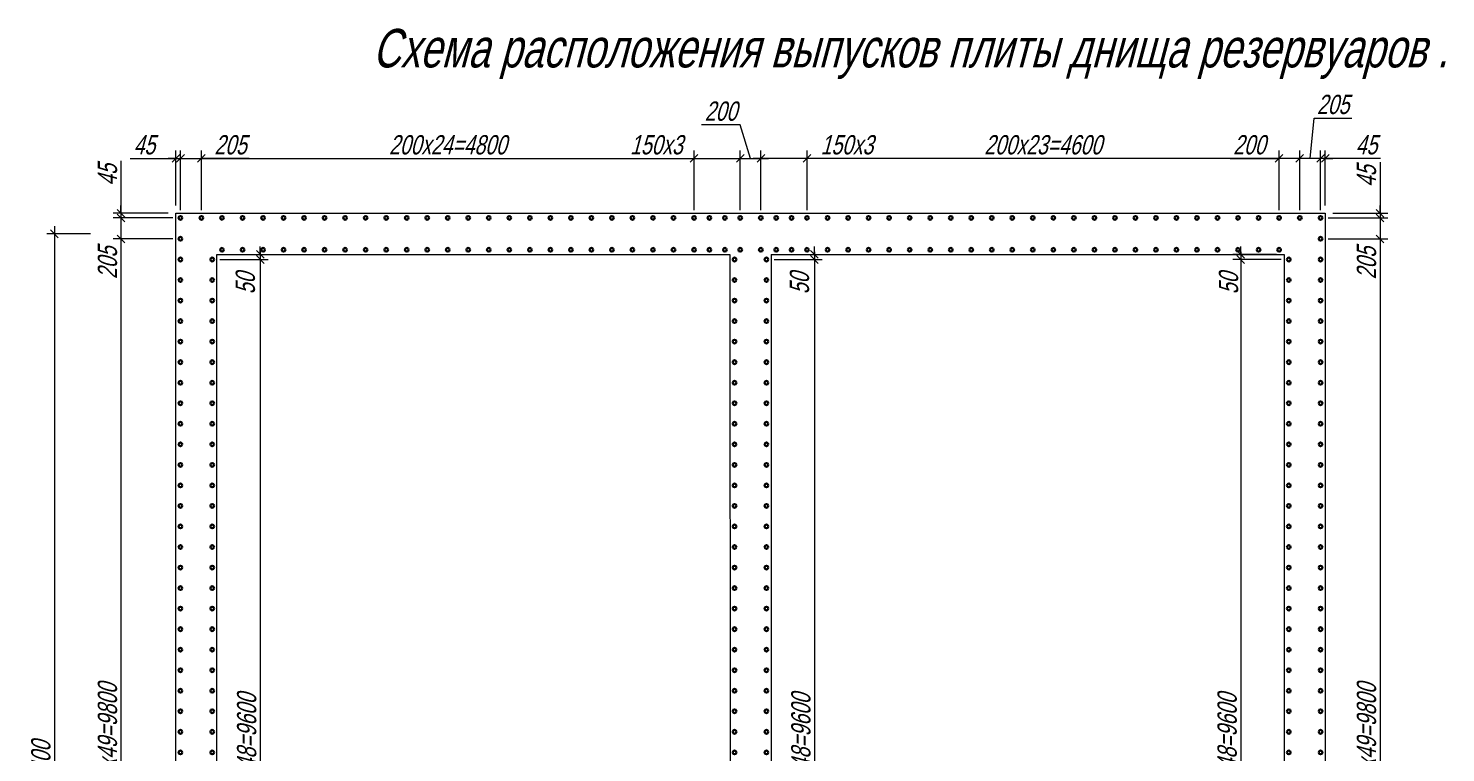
# Model space of a CAD drawing. Header units: millimetres. Extents: x 5929542 to 6152618, y 10240044 to 10382466.
# Drawn here: x 6058232 to 6072045, y 10291986 to 10299039 of the extents above; entities that cross this region are included whole.
import ezdxf

# ---------------------------------------------------------------- set-up
doc = ezdxf.new("R2010")
doc.units = ezdxf.units.MM
doc.header["$PDMODE"] = 35
doc.layers.get('Defpoints').update_dxf_attribs({"color": 253})
for name, color, linetype, lineweight in [('Основная', 7, 'Continuous', 30), ('Построения', 7, 'Continuous', 13), ('Размеры', 172, 'Continuous', 13), ('Текст', 134, 'Continuous', 13)]:
    doc.layers.add(name, color=color, linetype=linetype, lineweight=lineweight)
doc.styles.add('GOST 2.304', font='mipgost.ttf', dxfattribs={"width": 0.75, "oblique": 15})
doc.dimstyles.new('SPDS', dxfattribs={"dimtxt": 2.5, "dimasz": 1, "dimexe": 1, "dimexo": 1, "dimgap": 0.5, "dimtad": 1, "dimdec": 0, "dimrnd": 0.001, "dimtxsty": 'GOST 2.304', "dimblk": 'OBLIQUE', "dimcen": 2.5, "dimdle": 1, "dimclrd": 256, "dimclre": 256, "dimclrt": 256, "dimadec": 0, "dimazin": 2, "dimtfac": 0.75, "dimtdec": 0, "dimtmove": 1, "dimatfit": 3, "dimfxl": 1, "dimtolj": 1, "dimlwd": -1, "dimlwe": -1, "dimarcsym": 0})

# ---------------------------------------------------------------- blocks, each defined once
blk = doc.blocks.new('_Oblique')
at = {"color": 0, "linetype": 'ByBlock', "lineweight": -2}
blk.add_line((-0.5, -0.5), (0.5, 0.5), dxfattribs=at)
blk = doc.blocks.new('*D216')
at = {"layer": 'Defpoints', "color": 0, "ltscale": 100, "transparency": 16777216}
for p in [(6058913, 10297038), (6058487, 10286638), (6058913, 10286638)]:
    blk.add_point(p, dxfattribs=at)
at = {"layer": 'Размеры', "ltscale": 100, "transparency": 16777216}
for p, q in [((6058487, 10297113), (6058487, 10286563)), ((6058838, 10297038), (6058412, 10297038)), ((6058838, 10286638), (6058412, 10286638))]:
    blk.add_line(p, q, dxfattribs=at)
at = {"layer": 'Размеры', "ltscale": 100, "transparency": 16777216, "xscale": 75, "yscale": 75, "zscale": 75}
for p, rotation in [((6058487, 10297038), 90), ((6058487, 10286638), 270)]:
    blk.add_blockref('_Oblique', p, dxfattribs=dict(at, rotation=rotation))
at = {"layer": 'Размеры', "ltscale": 100, "transparency": 16777216, "insert": (6058355, 10291838), "char_height": 187.5, "attachment_point": 5, "rotation": 90, "style": 'GOST 2.304'}
blk.add_mtext('\\A1;10400', dxfattribs=at)
blk = doc.blocks.new('*U218')
at = {"layer": 'Основная', "ltscale": 100}
for centre in [(0, 155), (0, -155)]:
    blk.add_circle(centre, 18, dxfattribs=at)
blk = doc.blocks.new('*U219')
at = {"layer": 'Основная', "color": 0, "linetype": 'ByBlock', "lineweight": -2, "transparency": 16777216}
for p in [(0, 0), (200, 0), (400, 0), (600, 0), (800, 0), (1000, 0), (1200, 0), (1400, 0), (1600, 0), (1800, 0), (2000, 0), (2200, 0), (2400, 0), (2600, 0), (2800, 0), (3000, 0), (3200, 0), (3400, 0), (3600, 0), (3800, 0), (4000, 0), (4200, 0), (4400, 0)]:
    blk.add_blockref('*U218', p, dxfattribs=at)
blk = doc.blocks.new('*U220')
at = {"layer": 'Основная', "ltscale": 100}
for centre in [(0, 155), (0, -155)]:
    blk.add_circle(centre, 18, dxfattribs=at)
blk = doc.blocks.new('*U221')
at = {"layer": 'Основная', "color": 0, "linetype": 'ByBlock', "lineweight": -2, "transparency": 16777216}
for p in [(0, 0), (200, 0), (400, 0), (600, 0), (800, 0), (1000, 0), (1200, 0), (1400, 0), (1600, 0), (1800, 0), (2000, 0), (2200, 0), (2400, 0), (2600, 0), (2800, 0), (3000, 0), (3200, 0), (3400, 0), (3600, 0), (3800, 0), (4000, 0), (4200, 0), (4400, 0)]:
    blk.add_blockref('*U220', p, dxfattribs=at)
blk = doc.blocks.new('*U226')
at = {"layer": 'Основная', "ltscale": 100}
for centre in [(0, 155), (0, -155)]:
    blk.add_circle(centre, 18, dxfattribs=at)
blk = doc.blocks.new('*U227')
at = {"layer": 'Основная', "color": 0, "linetype": 'ByBlock', "lineweight": -2, "transparency": 16777216}
for p in [(0, 0), (200, 0), (400, 0), (600, 0), (800, 0), (1000, 0), (1200, 0), (1400, 0), (1600, 0), (1800, 0), (2000, 0), (2200, 0), (2400, 0), (2600, 0), (2800, 0), (3000, 0), (3200, 0), (3400, 0), (3600, 0), (3800, 0), (4000, 0), (4200, 0), (4400, 0), (4600, 0), (4800, 0), (5000, 0), (5200, 0), (5400, 0), (5600, 0), (5800, 0), (6000, 0), (6200, 0), (6400, 0), (6600, 0), (6800, 0), (7000, 0), (7200, 0), (7400, 0), (7600, 0), (7800, 0), (8000, 0), (8200, 0), (8400, 0), (8600, 0), (8800, 0), (9000, 0), (9200, 0), (9400, 0), (9600, 0)]:
    blk.add_blockref('*U226', p, dxfattribs=at)
blk = doc.blocks.new('*U228')
at = {"layer": 'Основная', "ltscale": 100}
for centre in [(0, 155), (0, -155)]:
    blk.add_circle(centre, 18, dxfattribs=at)
blk = doc.blocks.new('*U229')
at = {"layer": 'Основная', "color": 0, "linetype": 'ByBlock', "lineweight": -2, "transparency": 16777216}
for p in [(0, 0), (200, 0), (400, 0), (600, 0), (800, 0), (1000, 0), (1200, 0), (1400, 0), (1600, 0), (1800, 0), (2000, 0), (2200, 0), (2400, 0), (2600, 0), (2800, 0), (3000, 0), (3200, 0), (3400, 0), (3600, 0), (3800, 0), (4000, 0), (4200, 0), (4400, 0), (4600, 0), (4800, 0), (5000, 0), (5200, 0), (5400, 0), (5600, 0), (5800, 0), (6000, 0), (6200, 0), (6400, 0), (6600, 0), (6800, 0), (7000, 0), (7200, 0), (7400, 0), (7600, 0), (7800, 0), (8000, 0), (8200, 0), (8400, 0), (8600, 0), (8800, 0), (9000, 0), (9200, 0), (9400, 0), (9600, 0)]:
    blk.add_blockref('*U228', p, dxfattribs=at)
blk = doc.blocks.new('*U230')
at = {"layer": 'Основная', "ltscale": 100}
for centre in [(0, 155), (0, -155)]:
    blk.add_circle(centre, 18, dxfattribs=at)
blk = doc.blocks.new('*U231')
at = {"layer": 'Основная', "color": 0, "linetype": 'ByBlock', "lineweight": -2, "transparency": 16777216}
for p in [(0, 0), (200, 0), (400, 0), (600, 0), (800, 0), (1000, 0), (1200, 0), (1400, 0), (1600, 0), (1800, 0), (2000, 0), (2200, 0), (2400, 0), (2600, 0), (2800, 0), (3000, 0), (3200, 0), (3400, 0), (3600, 0), (3800, 0), (4000, 0), (4200, 0), (4400, 0), (4600, 0), (4800, 0), (5000, 0), (5200, 0), (5400, 0), (5600, 0), (5800, 0), (6000, 0), (6200, 0), (6400, 0), (6600, 0), (6800, 0), (7000, 0), (7200, 0), (7400, 0), (7600, 0), (7800, 0), (8000, 0), (8200, 0), (8400, 0), (8600, 0), (8800, 0), (9000, 0), (9200, 0), (9400, 0), (9600, 0)]:
    blk.add_blockref('*U230', p, dxfattribs=at)
blk = doc.blocks.new('*D232')
at = {"layer": 'Defpoints', "color": 0, "ltscale": 100, "transparency": 16777216}
for p in [(6059715, 10297773), (6059670, 10297238), (6059715, 10297193)]:
    blk.add_point(p, dxfattribs=at)
at = {"layer": 'Размеры', "ltscale": 100, "transparency": 16777216}
for p, q in [((6059670, 10297313), (6059670, 10297848)), ((6059715, 10297268), (6059715, 10297848)), ((6059224, 10297773), (6059670, 10297773)), ((6059670, 10297773), (6059595, 10297773)), ((6059670, 10297773), (6059715, 10297773)), ((6059670, 10297773), (6059715, 10297773)), ((6059715, 10297773), (6059790, 10297773))]:
    blk.add_line(p, q, dxfattribs=at)
at = {"layer": 'Размеры', "ltscale": 100, "transparency": 16777216, "xscale": 75, "yscale": 75, "zscale": 75}
blk.add_blockref('_Oblique', (6059670, 10297773), dxfattribs=at)
at = {"layer": 'Размеры', "ltscale": 100, "transparency": 16777216, "xscale": 75, "yscale": 75, "zscale": 75, "rotation": 180}
blk.add_blockref('_Oblique', (6059715, 10297773), dxfattribs=at)
at = {"layer": 'Размеры', "ltscale": 100, "transparency": 16777216, "insert": (6059362, 10297904), "char_height": 187.5, "attachment_point": 5, "style": 'GOST 2.304'}
blk.add_mtext('\\A1;45', dxfattribs=at)
blk = doc.blocks.new('*D233')
at = {"layer": 'Defpoints', "color": 0, "ltscale": 100, "transparency": 16777216}
for p in [(6059919, 10297773), (6059715, 10297193), (6059919, 10297193)]:
    blk.add_point(p, dxfattribs=at)
at = {"layer": 'Размеры', "ltscale": 100, "transparency": 16777216}
for p, q in [((6059715, 10297268), (6059715, 10297848)), ((6059919, 10297268), (6059919, 10297848)), ((6059640, 10297773), (6059994, 10297773)), ((6060385, 10297773), (6059919, 10297773))]:
    blk.add_line(p, q, dxfattribs=at)
at = {"layer": 'Размеры', "ltscale": 100, "transparency": 16777216, "xscale": 75, "yscale": 75, "zscale": 75, "rotation": 180}
blk.add_blockref('_Oblique', (6059715, 10297773), dxfattribs=at)
at = {"layer": 'Размеры', "ltscale": 100, "transparency": 16777216, "xscale": 75, "yscale": 75, "zscale": 75}
blk.add_blockref('_Oblique', (6059919, 10297773), dxfattribs=at)
at = {"layer": 'Размеры', "ltscale": 100, "transparency": 16777216, "insert": (6060202, 10297904), "char_height": 187.5, "attachment_point": 5, "style": 'GOST 2.304'}
blk.add_mtext('\\A1;205', dxfattribs=at)
blk = doc.blocks.new('*D234')
at = {"layer": 'Defpoints', "color": 0, "ltscale": 100, "transparency": 16777216}
for p in [(6064720, 10297773), (6059919, 10297193), (6064720, 10297193)]:
    blk.add_point(p, dxfattribs=at)
at = {"layer": 'Размеры', "ltscale": 100, "transparency": 16777216}
for p, q in [((6059919, 10297268), (6059919, 10297848)), ((6064720, 10297268), (6064720, 10297848)), ((6059844, 10297773), (6064795, 10297773))]:
    blk.add_line(p, q, dxfattribs=at)
at = {"layer": 'Размеры', "ltscale": 100, "transparency": 16777216, "xscale": 75, "yscale": 75, "zscale": 75, "rotation": 180}
blk.add_blockref('_Oblique', (6059919, 10297773), dxfattribs=at)
at = {"layer": 'Размеры', "ltscale": 100, "transparency": 16777216, "xscale": 75, "yscale": 75, "zscale": 75}
blk.add_blockref('_Oblique', (6064720, 10297773), dxfattribs=at)
at = {"layer": 'Размеры', "ltscale": 100, "transparency": 16777216, "insert": (6062320, 10297904), "char_height": 187.5, "attachment_point": 5, "style": 'GOST 2.304'}
blk.add_mtext('\\A1;200х24=4800', dxfattribs=at)
blk = doc.blocks.new('*D235')
at = {"layer": 'Defpoints', "color": 0, "ltscale": 100, "transparency": 16777216}
for p in [(6065170, 10297773), (6064720, 10297193), (6065170, 10297193)]:
    blk.add_point(p, dxfattribs=at)
at = {"layer": 'Размеры', "ltscale": 100, "transparency": 16777216}
for p, q in [((6064720, 10297268), (6064720, 10297848)), ((6065170, 10297268), (6065170, 10297848)), ((6064061, 10297773), (6064720, 10297773)), ((6064645, 10297773), (6065245, 10297773))]:
    blk.add_line(p, q, dxfattribs=at)
at = {"layer": 'Размеры', "ltscale": 100, "transparency": 16777216, "xscale": 75, "yscale": 75, "zscale": 75, "rotation": 180}
blk.add_blockref('_Oblique', (6064720, 10297773), dxfattribs=at)
at = {"layer": 'Размеры', "ltscale": 100, "transparency": 16777216, "xscale": 75, "yscale": 75, "zscale": 75}
blk.add_blockref('_Oblique', (6065170, 10297773), dxfattribs=at)
at = {"layer": 'Размеры', "ltscale": 100, "transparency": 16777216, "insert": (6064352, 10297904), "char_height": 187.5, "attachment_point": 5, "style": 'GOST 2.304'}
blk.add_mtext('\\A1;150х3', dxfattribs=at)
blk = doc.blocks.new('*D236')
at = {"layer": 'Defpoints', "color": 0, "ltscale": 100, "transparency": 16777216}
for p in [(6065371, 10297773), (6065170, 10297193), (6065371, 10297193)]:
    blk.add_point(p, dxfattribs=at)
at = {"layer": 'Размеры', "ltscale": 100, "transparency": 16777216}
for p, q in [((6065169, 10298101), (6064793, 10298101)), ((6065270, 10297773), (6065169, 10298101)), ((6065170, 10297268), (6065170, 10297848)), ((6065371, 10297268), (6065371, 10297848)), ((6065095, 10297773), (6065446, 10297773))]:
    blk.add_line(p, q, dxfattribs=at)
at = {"layer": 'Размеры', "ltscale": 100, "transparency": 16777216, "xscale": 75, "yscale": 75, "zscale": 75, "rotation": 180}
blk.add_blockref('_Oblique', (6065170, 10297773), dxfattribs=at)
at = {"layer": 'Размеры', "ltscale": 100, "transparency": 16777216, "xscale": 75, "yscale": 75, "zscale": 75}
blk.add_blockref('_Oblique', (6065371, 10297773), dxfattribs=at)
at = {"layer": 'Размеры', "ltscale": 100, "transparency": 16777216, "insert": (6064981, 10298232), "char_height": 187.5, "attachment_point": 5, "style": 'GOST 2.304'}
blk.add_mtext('\\A1;200', dxfattribs=at)
blk = doc.blocks.new('*D237')
at = {"layer": 'Defpoints', "color": 0, "ltscale": 100, "transparency": 16777216}
for p in [(6065371, 10297773), (6065371, 10297193), (6065821, 10297193)]:
    blk.add_point(p, dxfattribs=at)
at = {"layer": 'Размеры', "ltscale": 100, "transparency": 16777216}
for p, q in [((6065371, 10297268), (6065371, 10297848)), ((6065821, 10297268), (6065821, 10297848)), ((6065896, 10297773), (6065296, 10297773)), ((6066501, 10297773), (6065821, 10297773))]:
    blk.add_line(p, q, dxfattribs=at)
at = {"layer": 'Размеры', "ltscale": 100, "transparency": 16777216, "xscale": 75, "yscale": 75, "zscale": 75, "rotation": 180}
blk.add_blockref('_Oblique', (6065371, 10297773), dxfattribs=at)
at = {"layer": 'Размеры', "ltscale": 100, "transparency": 16777216, "xscale": 75, "yscale": 75, "zscale": 75}
blk.add_blockref('_Oblique', (6065821, 10297773), dxfattribs=at)
at = {"layer": 'Размеры', "ltscale": 100, "transparency": 16777216, "insert": (6066209, 10297904), "char_height": 187.5, "attachment_point": 5, "style": 'GOST 2.304'}
blk.add_mtext('\\A1;150х3', dxfattribs=at)
blk = doc.blocks.new('*D241')
at = {"layer": 'Defpoints', "color": 0, "ltscale": 100, "transparency": 16777216}
for p in [(6070826, 10297773), (6070826, 10297193), (6070871, 10297238)]:
    blk.add_point(p, dxfattribs=at)
at = {"layer": 'Размеры', "ltscale": 100, "transparency": 16777216}
for p, q in [((6070826, 10297268), (6070826, 10297848)), ((6070871, 10297313), (6070871, 10297848)), ((6070826, 10297773), (6070751, 10297773)), ((6070871, 10297773), (6070826, 10297773)), ((6070871, 10297773), (6070826, 10297773)), ((6070871, 10297773), (6070946, 10297773)), ((6071410, 10297773), (6070871, 10297773))]:
    blk.add_line(p, q, dxfattribs=at)
at = {"layer": 'Размеры', "ltscale": 100, "transparency": 16777216, "xscale": 75, "yscale": 75, "zscale": 75}
blk.add_blockref('_Oblique', (6070826, 10297773), dxfattribs=at)
at = {"layer": 'Размеры', "ltscale": 100, "transparency": 16777216, "xscale": 75, "yscale": 75, "zscale": 75, "rotation": 180}
blk.add_blockref('_Oblique', (6070871, 10297773), dxfattribs=at)
at = {"layer": 'Размеры', "ltscale": 100, "transparency": 16777216, "insert": (6071272, 10297904), "char_height": 187.5, "attachment_point": 5, "style": 'GOST 2.304'}
blk.add_mtext('\\A1;45', dxfattribs=at)
blk = doc.blocks.new('*D238')
at = {"layer": 'Defpoints', "color": 0, "ltscale": 100, "transparency": 16777216}
for p in [(6070622, 10297773), (6070622, 10297193), (6070826, 10297193)]:
    blk.add_point(p, dxfattribs=at)
at = {"layer": 'Размеры', "ltscale": 100, "transparency": 16777216}
for p, q in [((6070724, 10297773), (6070764, 10298165)), ((6070764, 10298165), (6071130, 10298165)), ((6070622, 10297268), (6070622, 10297848)), ((6070826, 10297268), (6070826, 10297848)), ((6070901, 10297773), (6070547, 10297773))]:
    blk.add_line(p, q, dxfattribs=at)
at = {"layer": 'Размеры', "ltscale": 100, "transparency": 16777216, "xscale": 75, "yscale": 75, "zscale": 75, "rotation": 180}
blk.add_blockref('_Oblique', (6070622, 10297773), dxfattribs=at)
at = {"layer": 'Размеры', "ltscale": 100, "transparency": 16777216, "xscale": 75, "yscale": 75, "zscale": 75}
blk.add_blockref('_Oblique', (6070826, 10297773), dxfattribs=at)
at = {"layer": 'Размеры', "ltscale": 100, "transparency": 16777216, "insert": (6070947, 10298297), "char_height": 187.5, "attachment_point": 5, "style": 'GOST 2.304'}
blk.add_mtext('\\A1;205', dxfattribs=at)
blk = doc.blocks.new('*D239')
at = {"layer": 'Defpoints', "color": 0, "ltscale": 100, "transparency": 16777216}
for p in [(6070421, 10297773), (6070421, 10297193), (6070622, 10297193)]:
    blk.add_point(p, dxfattribs=at)
at = {"layer": 'Размеры', "ltscale": 100, "transparency": 16777216}
for p, q in [((6070421, 10297268), (6070421, 10297848)), ((6070622, 10297268), (6070622, 10297848)), ((6069943, 10297773), (6070421, 10297773)), ((6070697, 10297773), (6070346, 10297773))]:
    blk.add_line(p, q, dxfattribs=at)
at = {"layer": 'Размеры', "ltscale": 100, "transparency": 16777216, "xscale": 75, "yscale": 75, "zscale": 75, "rotation": 180}
blk.add_blockref('_Oblique', (6070421, 10297773), dxfattribs=at)
at = {"layer": 'Размеры', "ltscale": 100, "transparency": 16777216, "xscale": 75, "yscale": 75, "zscale": 75}
blk.add_blockref('_Oblique', (6070622, 10297773), dxfattribs=at)
at = {"layer": 'Размеры', "ltscale": 100, "transparency": 16777216, "insert": (6070131, 10297904), "char_height": 187.5, "attachment_point": 5, "style": 'GOST 2.304'}
blk.add_mtext('\\A1;200', dxfattribs=at)
blk = doc.blocks.new('*D240')
at = {"layer": 'Defpoints', "color": 0, "ltscale": 100, "transparency": 16777216}
for p in [(6065821, 10297773), (6065821, 10297193), (6070421, 10297193)]:
    blk.add_point(p, dxfattribs=at)
at = {"layer": 'Размеры', "ltscale": 100, "transparency": 16777216}
for p, q in [((6065821, 10297268), (6065821, 10297848)), ((6070421, 10297268), (6070421, 10297848)), ((6070496, 10297773), (6065746, 10297773))]:
    blk.add_line(p, q, dxfattribs=at)
at = {"layer": 'Размеры', "ltscale": 100, "transparency": 16777216, "xscale": 75, "yscale": 75, "zscale": 75, "rotation": 180}
blk.add_blockref('_Oblique', (6065821, 10297773), dxfattribs=at)
at = {"layer": 'Размеры', "ltscale": 100, "transparency": 16777216, "xscale": 75, "yscale": 75, "zscale": 75}
blk.add_blockref('_Oblique', (6070421, 10297773), dxfattribs=at)
at = {"layer": 'Размеры', "ltscale": 100, "transparency": 16777216, "insert": (6068121, 10297904), "char_height": 187.5, "attachment_point": 5, "style": 'GOST 2.304'}
blk.add_mtext('\\A1;200х23=4600', dxfattribs=at)
blk = doc.blocks.new('*D244')
at = {"layer": 'Defpoints', "color": 0, "ltscale": 100, "transparency": 16777216}
for p in [(6059135, 10297193), (6059670, 10297238), (6059715, 10297193)]:
    blk.add_point(p, dxfattribs=at)
at = {"layer": 'Размеры', "ltscale": 100, "transparency": 16777216}
for p, q in [((6059135, 10297749), (6059135, 10297238)), ((6059135, 10297238), (6059135, 10297313)), ((6059595, 10297238), (6059060, 10297238)), ((6059640, 10297193), (6059060, 10297193)), ((6059135, 10297238), (6059135, 10297193)), ((6059135, 10297238), (6059135, 10297193)), ((6059135, 10297193), (6059135, 10297118))]:
    blk.add_line(p, q, dxfattribs=at)
at = {"layer": 'Размеры', "ltscale": 100, "transparency": 16777216, "xscale": 75, "yscale": 75, "zscale": 75}
for p, rotation in [((6059135, 10297238), 270), ((6059135, 10297193), 90)]:
    blk.add_blockref('_Oblique', p, dxfattribs=dict(at, rotation=rotation))
at = {"layer": 'Размеры', "ltscale": 100, "transparency": 16777216, "insert": (6059004, 10297611), "char_height": 187.5, "attachment_point": 5, "rotation": 90, "style": 'GOST 2.304'}
blk.add_mtext('\\A1;45', dxfattribs=at)
blk = doc.blocks.new('*D242')
at = {"layer": 'Defpoints', "color": 0, "ltscale": 100, "transparency": 16777216}
for p in [(6059715, 10297193), (6059135, 10296989), (6059715, 10296989)]:
    blk.add_point(p, dxfattribs=at)
at = {"layer": 'Размеры', "ltscale": 100, "transparency": 16777216}
for p, q in [((6059135, 10297268), (6059135, 10296914)), ((6059640, 10297193), (6059060, 10297193)), ((6059640, 10296989), (6059060, 10296989))]:
    blk.add_line(p, q, dxfattribs=at)
at = {"layer": 'Размеры', "ltscale": 100, "transparency": 16777216, "xscale": 75, "yscale": 75, "zscale": 75}
for p, rotation in [((6059135, 10297193), 90), ((6059135, 10296989), 270)]:
    blk.add_blockref('_Oblique', p, dxfattribs=dict(at, rotation=rotation))
at = {"layer": 'Размеры', "ltscale": 100, "transparency": 16777216, "insert": (6059004, 10296755), "char_height": 187.5, "attachment_point": 5, "rotation": 90, "style": 'GOST 2.304'}
blk.add_mtext('\\A1;205', dxfattribs=at)
blk = doc.blocks.new('*D243')
at = {"layer": 'Defpoints', "color": 0, "ltscale": 100, "transparency": 16777216}
for p in [(6059715, 10296989), (6059135, 10287188), (6059715, 10287188)]:
    blk.add_point(p, dxfattribs=at)
at = {"layer": 'Размеры', "ltscale": 100, "transparency": 16777216}
for p, q in [((6059640, 10296989), (6059060, 10296989)), ((6059135, 10297064), (6059135, 10287113)), ((6059640, 10287188), (6059060, 10287188))]:
    blk.add_line(p, q, dxfattribs=at)
at = {"layer": 'Размеры', "ltscale": 100, "transparency": 16777216, "xscale": 75, "yscale": 75, "zscale": 75}
for p, rotation in [((6059135, 10296989), 90), ((6059135, 10287188), 270)]:
    blk.add_blockref('_Oblique', p, dxfattribs=dict(at, rotation=rotation))
at = {"layer": 'Размеры', "ltscale": 100, "transparency": 16777216, "insert": (6059004, 10292088), "char_height": 187.5, "attachment_point": 5, "rotation": 90, "style": 'GOST 2.304'}
blk.add_mtext('\\A1;200х49=9800', dxfattribs=at)
blk = doc.blocks.new('*D264')
at = {"layer": 'Defpoints', "color": 0, "ltscale": 100, "transparency": 16777216}
for p in [(6070826, 10297193), (6070871, 10297238), (6071406, 10297193)]:
    blk.add_point(p, dxfattribs=at)
at = {"layer": 'Размеры', "ltscale": 100, "transparency": 16777216}
for p, q in [((6071406, 10297736), (6071406, 10297238)), ((6071406, 10297238), (6071406, 10297313)), ((6070901, 10297193), (6071481, 10297193)), ((6070946, 10297238), (6071481, 10297238)), ((6071406, 10297238), (6071406, 10297193)), ((6071406, 10297238), (6071406, 10297193)), ((6071406, 10297193), (6071406, 10297118))]:
    blk.add_line(p, q, dxfattribs=at)
at = {"layer": 'Размеры', "ltscale": 100, "transparency": 16777216, "xscale": 75, "yscale": 75, "zscale": 75}
for p, rotation in [((6071406, 10297238), 270), ((6071406, 10297193), 90)]:
    blk.add_blockref('_Oblique', p, dxfattribs=dict(at, rotation=rotation))
at = {"layer": 'Размеры', "ltscale": 100, "transparency": 16777216, "insert": (6071274, 10297598), "char_height": 187.5, "attachment_point": 5, "rotation": 90, "style": 'GOST 2.304'}
blk.add_mtext('\\A1;45', dxfattribs=at)
blk = doc.blocks.new('*D259')
at = {"layer": 'Defpoints', "color": 0, "ltscale": 100, "transparency": 16777216}
for p in [(6070826, 10297193), (6070826, 10296989), (6071406, 10296989)]:
    blk.add_point(p, dxfattribs=at)
at = {"layer": 'Размеры', "ltscale": 100, "transparency": 16777216}
for p, q in [((6071406, 10297268), (6071406, 10296914)), ((6070901, 10297193), (6071481, 10297193)), ((6070901, 10296989), (6071481, 10296989))]:
    blk.add_line(p, q, dxfattribs=at)
at = {"layer": 'Размеры', "ltscale": 100, "transparency": 16777216, "xscale": 75, "yscale": 75, "zscale": 75}
for p, rotation in [((6071406, 10297193), 90), ((6071406, 10296989), 270)]:
    blk.add_blockref('_Oblique', p, dxfattribs=dict(at, rotation=rotation))
at = {"layer": 'Размеры', "ltscale": 100, "transparency": 16777216, "insert": (6071274, 10296752), "char_height": 187.5, "attachment_point": 5, "rotation": 90, "style": 'GOST 2.304'}
blk.add_mtext('\\A1;205', dxfattribs=at)
blk = doc.blocks.new('*D260')
at = {"layer": 'Defpoints', "color": 0, "ltscale": 100, "transparency": 16777216}
for p in [(6070826, 10296989), (6070826, 10287188), (6071406, 10287188)]:
    blk.add_point(p, dxfattribs=at)
at = {"layer": 'Размеры', "ltscale": 100, "transparency": 16777216}
for p, q in [((6070901, 10296989), (6071481, 10296989)), ((6071406, 10297064), (6071406, 10287113)), ((6070901, 10287188), (6071481, 10287188))]:
    blk.add_line(p, q, dxfattribs=at)
at = {"layer": 'Размеры', "ltscale": 100, "transparency": 16777216, "xscale": 75, "yscale": 75, "zscale": 75}
for p, rotation in [((6071406, 10296989), 90), ((6071406, 10287188), 270)]:
    blk.add_blockref('_Oblique', p, dxfattribs=dict(at, rotation=rotation))
at = {"layer": 'Размеры', "ltscale": 100, "transparency": 16777216, "insert": (6071274, 10292088), "char_height": 187.5, "attachment_point": 5, "rotation": 90, "style": 'GOST 2.304'}
blk.add_mtext('\\A1;200х49=9800', dxfattribs=at)
blk = doc.blocks.new('*D266')
at = {"layer": 'Defpoints', "color": 0, "ltscale": 100, "transparency": 16777216}
for p in [(6060070, 10296838), (6060025, 10296788), (6060493, 10296788)]:
    blk.add_point(p, dxfattribs=at)
at = {"layer": 'Размеры', "ltscale": 100, "transparency": 16777216}
for p, q in [((6060145, 10296838), (6060568, 10296838)), ((6060493, 10296838), (6060493, 10296913)), ((6060493, 10296838), (6060493, 10296788)), ((6060100, 10296788), (6060568, 10296788)), ((6060493, 10296788), (6060493, 10296713))]:
    blk.add_line(p, q, dxfattribs=at)
at = {"layer": 'Размеры', "ltscale": 100, "transparency": 16777216, "xscale": 75, "yscale": 75, "zscale": 75}
for p, rotation in [((6060493, 10296838), 270), ((6060493, 10296788), 90)]:
    blk.add_blockref('_Oblique', p, dxfattribs=dict(at, rotation=rotation))
at = {"layer": 'Размеры', "ltscale": 100, "transparency": 16777216, "insert": (6060348, 10296554), "char_height": 187.5, "attachment_point": 5, "rotation": 90, "style": 'GOST 2.304'}
blk.add_mtext('\\A1;50', dxfattribs=at)
blk = doc.blocks.new('*D267')
at = {"layer": 'Defpoints', "color": 0, "ltscale": 100, "transparency": 16777216}
for p in [(6060025, 10296788), (6060025, 10287188), (6060493, 10287188)]:
    blk.add_point(p, dxfattribs=at)
at = {"layer": 'Размеры', "ltscale": 100, "transparency": 16777216}
for p, q in [((6060493, 10296863), (6060493, 10287113)), ((6060100, 10296788), (6060568, 10296788)), ((6060100, 10287188), (6060568, 10287188))]:
    blk.add_line(p, q, dxfattribs=at)
at = {"layer": 'Размеры', "ltscale": 100, "transparency": 16777216, "xscale": 75, "yscale": 75, "zscale": 75}
for p, rotation in [((6060493, 10296788), 90), ((6060493, 10287188), 270)]:
    blk.add_blockref('_Oblique', p, dxfattribs=dict(at, rotation=rotation))
at = {"layer": 'Размеры', "ltscale": 100, "transparency": 16777216, "insert": (6060361, 10291988), "char_height": 187.5, "attachment_point": 5, "rotation": 90, "style": 'GOST 2.304'}
blk.add_mtext('\\A1;200х48=9600', dxfattribs=at)
blk = doc.blocks.new('*D270')
at = {"layer": 'Defpoints', "color": 0, "ltscale": 100, "transparency": 16777216}
for p in [(6065470, 10296838), (6065425, 10296788), (6065893, 10296788)]:
    blk.add_point(p, dxfattribs=at)
at = {"layer": 'Размеры', "ltscale": 100, "transparency": 16777216}
for p, q in [((6065545, 10296838), (6065968, 10296838)), ((6065893, 10296838), (6065893, 10296913)), ((6065893, 10296838), (6065893, 10296788)), ((6065500, 10296788), (6065968, 10296788)), ((6065893, 10296788), (6065893, 10296713))]:
    blk.add_line(p, q, dxfattribs=at)
at = {"layer": 'Размеры', "ltscale": 100, "transparency": 16777216, "xscale": 75, "yscale": 75, "zscale": 75}
for p, rotation in [((6065893, 10296838), 270), ((6065893, 10296788), 90)]:
    blk.add_blockref('_Oblique', p, dxfattribs=dict(at, rotation=rotation))
at = {"layer": 'Размеры', "ltscale": 100, "transparency": 16777216, "insert": (6065748, 10296554), "char_height": 187.5, "attachment_point": 5, "rotation": 90, "style": 'GOST 2.304'}
blk.add_mtext('\\A1;50', dxfattribs=at)
blk = doc.blocks.new('*D271')
at = {"layer": 'Defpoints', "color": 0, "ltscale": 100, "transparency": 16777216}
for p in [(6065425, 10296788), (6065425, 10287188), (6065893, 10287188)]:
    blk.add_point(p, dxfattribs=at)
at = {"layer": 'Размеры', "ltscale": 100, "transparency": 16777216}
for p, q in [((6065893, 10296863), (6065893, 10287113)), ((6065500, 10296788), (6065968, 10296788)), ((6065500, 10287188), (6065968, 10287188))]:
    blk.add_line(p, q, dxfattribs=at)
at = {"layer": 'Размеры', "ltscale": 100, "transparency": 16777216, "xscale": 75, "yscale": 75, "zscale": 75}
for p, rotation in [((6065893, 10296788), 90), ((6065893, 10287188), 270)]:
    blk.add_blockref('_Oblique', p, dxfattribs=dict(at, rotation=rotation))
at = {"layer": 'Размеры', "ltscale": 100, "transparency": 16777216, "insert": (6065762, 10291988), "char_height": 187.5, "attachment_point": 5, "rotation": 90, "style": 'GOST 2.304'}
blk.add_mtext('\\A1;200х48=9600', dxfattribs=at)
blk = doc.blocks.new('*D274')
at = {"layer": 'Defpoints', "color": 0, "ltscale": 100, "transparency": 16777216}
for p in [(6070471, 10296838), (6070047, 10296788), (6070516, 10296788)]:
    blk.add_point(p, dxfattribs=at)
at = {"layer": 'Размеры', "ltscale": 100, "transparency": 16777216}
for p, q in [((6070396, 10296838), (6069972, 10296838)), ((6070047, 10296838), (6070047, 10296913)), ((6070047, 10296838), (6070047, 10296788)), ((6070441, 10296788), (6069972, 10296788)), ((6070047, 10296788), (6070047, 10296713))]:
    blk.add_line(p, q, dxfattribs=at)
at = {"layer": 'Размеры', "ltscale": 100, "transparency": 16777216, "xscale": 75, "yscale": 75, "zscale": 75}
for p, rotation in [((6070047, 10296838), 270), ((6070047, 10296788), 90)]:
    blk.add_blockref('_Oblique', p, dxfattribs=dict(at, rotation=rotation))
at = {"layer": 'Размеры', "ltscale": 100, "transparency": 16777216, "insert": (6069930, 10296554), "char_height": 187.5, "attachment_point": 5, "rotation": 90, "style": 'GOST 2.304'}
blk.add_mtext('\\A1;50', dxfattribs=at)
blk = doc.blocks.new('*D275')
at = {"layer": 'Defpoints', "color": 0, "ltscale": 100, "transparency": 16777216}
for p in [(6070516, 10296788), (6070047, 10287188), (6070516, 10287188)]:
    blk.add_point(p, dxfattribs=at)
at = {"layer": 'Размеры', "ltscale": 100, "transparency": 16777216}
for p, q in [((6070047, 10296863), (6070047, 10287113)), ((6070441, 10296788), (6069972, 10296788)), ((6070441, 10287188), (6069972, 10287188))]:
    blk.add_line(p, q, dxfattribs=at)
at = {"layer": 'Размеры', "ltscale": 100, "transparency": 16777216, "xscale": 75, "yscale": 75, "zscale": 75}
for p, rotation in [((6070047, 10296788), 90), ((6070047, 10287188), 270)]:
    blk.add_blockref('_Oblique', p, dxfattribs=dict(at, rotation=rotation))
at = {"layer": 'Размеры', "ltscale": 100, "transparency": 16777216, "insert": (6069916, 10291988), "char_height": 187.5, "attachment_point": 5, "rotation": 90, "style": 'GOST 2.304'}
blk.add_mtext('\\A1;200х48=9600', dxfattribs=at)

msp = doc.modelspace()

# ---------------------------------------------------------------- linework, layer by layer
at = {"layer": 'Основная', "ltscale": 75}
for centre in [(6059714.70715, 10297193.11898), (6059919.20715, 10297193.11898), (6064720.05737, 10297193.11898), (6064870.05737, 10297193.11898), (6065020.05737, 10297193.11898), (6065170.05737, 10297193.11898), (6065370.76415, 10297193.11898), (6065520.76415, 10297193.11898), (6065670.76415, 10297193.11898), (6065820.76415, 10297193.11898), (6070623.61438, 10297193.11898), (6070826.11438, 10297193.11898), (6059714.70715, 10296990.61898), (6070826.11438, 10296990.61898), (6064720.05737, 10296883.11898), (6064870.05737, 10296883.11898), (6065020.05737, 10296883.11898), (6065170.05737, 10296883.11898), (6065370.76415, 10296883.11898), (6065520.76415, 10296883.11898), (6065670.76415, 10296883.11898), (6065820.76415, 10296883.11898)]:
    msp.add_circle(centre, 18, dxfattribs=at)
at = {"layer": 'Построения', "ltscale": 75}
for p, q in [((6065070.05896, 10296838.11898), (6065070.41076, 10286838.11898)), ((6065470.05896, 10296838.11898), (6065470.41076, 10286838.11898))]:
    msp.add_line(p, q, dxfattribs=at)
msp.add_lwpolyline([(6059669.70715, 10297238.11898), (6070870.41076, 10297238.11898), (6070870.41076, 10286438.11898), (6059669.70715, 10286438.11898)], close=True, dxfattribs=at)
for points in [[(6065070.41076, 10286838.11898), (6060069.70715, 10286838.11898), (6060069.70715, 10296838.11898), (6065070.05896, 10296838.11898)], [(6065470.05896, 10296838.11898), (6070470.41076, 10296838.11898), (6070470.41076, 10286838.11898), (6065470.41076, 10286838.11898)]]:
    msp.add_lwpolyline(points, dxfattribs=at)

# ---------------------------------------------------------------- block references
at = {"layer": 'Основная'}
msp.add_blockref('*U219', (6060119.70715, 10297038.11898), dxfattribs=at)
at = {"layer": 'Основная', "xscale": -1}
msp.add_blockref('*U221', (6070421.11438, 10297038.11898), dxfattribs=at)
at = {"layer": 'Основная', "rotation": 270}
for name, p in [('*U227', (6059869.70715, 10296788.11898)), ('*U231', (6065270.41076, 10296788.11898))]:
    msp.add_blockref(name, p, dxfattribs=at)
at = {"layer": 'Основная', "xscale": -1, "rotation": 90}
msp.add_blockref('*U229', (6070671.11438, 10296788.11898), dxfattribs=at)

# ---------------------------------------------------------------- texts
at = {"layer": 'Текст', "ltscale": 75, "style": 'GOST 2.304', "oblique": 15, "width": 0.75}
msp.add_text('Схема расположения выпусков плиты днища резервуаров .', height=375, dxfattribs=at).set_placement((6061586.09395, 10298658.33172))

# ---------------------------------------------------------------- dimensions: what is measured, and where the dimension line sits
at = {"layer": 'Размеры', "ltscale": 100}
for base, p1, p2, override, picture, middle in [((6065370.76415, 10297772.64405), (6065170.05737, 10297193.11898), (6065370.76415, 10297193.11898), {"dimscale": 75, "dimlfac": 1, "dimrnd": 5, "dimtxsty": 'GOST 2.304', "dimtolj": 1}, '*D236', (6065131.84649, 10298100.77669)), ((6059714.70715, 10297772.64405), (6059669.70715, 10297238.11898), (6059714.70715, 10297193.11898), {"dimscale": 75, "dimlfac": 1, "dimtxsty": 'GOST 2.304', "dimtolj": 1}, '*D232', (6059361.91128, 10297686.44124)), ((6059919.2071481096, 10297772.6440468896), (6059714.7071481086, 10297193.1189775504), (6059919.2071481096, 10297193.1189775504), {"dimscale": 75, "dimlfac": 1, "dimtxsty": 'GOST 2.304', "dimtolj": 1}, '*D233', (6060201.5391020225, 10297772.6440468896))]:
    dim = msp.add_linear_dim(base=base, p1=p1, p2=p2, dimstyle='SPDS', override=override, dxfattribs=at)
    dim.commit()
    dim.dimension.update_dxf_attribs({"geometry": picture, "text_midpoint": middle, "dimtype": 160})
for base, p1, p2, angle, override, picture, middle in [((6070621.6143760383, 10297772.6440468896), (6070826.1143760402, 10297193.1189775504), (6070621.6143760383, 10297193.1189775504), 180, {"dimscale": 75, "dimlfac": 1, "dimtxsty": 'GOST 2.304', "dimtolj": 1}, '*D238', (6070801.6832897021, 10298165.4844520707)), ((6070421.1143760365, 10297772.6440468896), (6070621.6143760383, 10297193.1189775504), (6070421.1143760365, 10297193.1189775504), 180, {"dimscale": 75, "dimlfac": 1, "dimrnd": 5, "dimtxsty": 'GOST 2.304', "dimtolj": 1}, '*D239', (6070130.9005969064, 10297772.6440468896)), ((6070826.11438, 10297772.64405), (6070871.11438, 10297238.11898), (6070826.11438, 10297193.11898), 180, {"dimscale": 75, "dimlfac": 1, "dimtxsty": 'GOST 2.304', "dimtolj": 1}, '*D241', (6071272.46751, 10297865.55276)), ((6059135.18208, 10297193.11898), (6059669.70715, 10297238.11898), (6059714.70715, 10297193.11898), 270, {"dimscale": 75, "dimlfac": 1, "dimtxsty": 'GOST 2.304', "dimtolj": 1}, '*D244', (6059128.75486, 10297610.86997)), ((6071405.63945, 10297193.11898), (6070871.11438, 10297238.11898), (6070826.11438, 10297193.11898), 270, {"dimscale": 75, "dimlfac": 1, "dimtxsty": 'GOST 2.304', "dimtolj": 1}, '*D264', (6071405.63945, 10297598.2017)), ((6059135.1820787732, 10296988.6189775504), (6059714.7071481142, 10297193.1189775504), (6059714.7071481142, 10296988.6189775504), 270, {"dimscale": 75, "dimlfac": 1, "dimtxsty": 'GOST 2.304', "dimtolj": 1}, '*D242', (6059135.1820787732, 10296754.6557866596)), ((6071405.6394453757, 10296988.6189775504), (6070826.1143760346, 10297193.1189775504), (6070826.1143760346, 10296988.6189775504), 270, {"dimscale": 75, "dimlfac": 1, "dimtxsty": 'GOST 2.304', "dimtolj": 1}, '*D259', (6071405.6394453757, 10296752.3805294298)), ((6060492.73909, 10296788.11898), (6060069.70715, 10296838.11898), (6060024.70715, 10296788.11898), 90, {"dimscale": 75, "dimlfac": 1, "dimrnd": 5, "dimtxsty": 'GOST 2.304', "dimtolj": 1}, '*D266', (6060478.82261, 10296553.92669)), ((6065893.34917, 10296788.30897), (6065470.31723, 10296838.30897), (6065425.31723, 10296788.30897), 90, {"dimscale": 75, "dimlfac": 1, "dimrnd": 5, "dimtxsty": 'GOST 2.304', "dimtolj": 1}, '*D270', (6065879.43269, 10296554.11668)), ((6070047.47235, 10296788.30897), (6070470.50429, 10296838.30897), (6070515.50429, 10296788.30897), 90, {"dimscale": 75, "dimlfac": 1, "dimrnd": 5, "dimtxsty": 'GOST 2.304', "dimtolj": 1}, '*D274', (6070061.38883, 10296554.11668))]:
    dim = msp.add_linear_dim(base=base, p1=p1, p2=p2, angle=angle, dimstyle='SPDS', override=override, dxfattribs=at)
    dim.commit()
    dim.dimension.update_dxf_attribs({"geometry": picture, "text_midpoint": middle, "dimtype": 160})
dim = msp.add_linear_dim(base=(6064720.05737, 10297772.64405), p1=(6059919.20715, 10297193.11898), p2=(6064720.05737, 10297193.11898), text='200х24=<>', dimstyle='SPDS', override={"dimscale": 75, "dimlfac": 1, "dimrnd": 5, "dimtxsty": 'GOST 2.304', "dimtolj": 1}, dxfattribs=at)
dim.commit()
dim.dimension.update_dxf_attribs({"geometry": '*D234', "text_midpoint": (6062319.63226, 10297903.89405)})
dim = msp.add_linear_dim(base=(6065170.05737, 10297772.64405), p1=(6064720.05737, 10297193.11898), p2=(6065170.05737, 10297193.11898), text='150х3', dimstyle='SPDS', override={"dimscale": 75, "dimlfac": 1, "dimrnd": 5, "dimtxsty": 'GOST 2.304', "dimtolj": 1}, dxfattribs=at)
dim.commit()
dim.dimension.update_dxf_attribs({"geometry": '*D235', "text_midpoint": (6064352.49312, 10297772.64405), "dimtype": 160})
for base, p1, p2, angle, text, picture, middle in [((6065370.76415, 10297772.64405), (6065820.76415, 10297193.11898), (6065370.76415, 10297193.11898), 180, '150х3', '*D237', (6066209.41664, 10297772.64405)), ((6059135.1820787732, 10287188.1189775504), (6059714.7071481142, 10296988.6189775504), (6059714.7071481133, 10287188.1189775504), 270, '200х49=<>', '*D243', (6059135.1820787732, 10292088.3689775504)), ((6071405.6394453757, 10287188.1189775504), (6070826.1143760346, 10296988.6189775504), (6070826.1143760365, 10287188.1189775504), 270, '200х49=<>', '*D260', (6071405.6394453757, 10292088.3689775504))]:
    dim = msp.add_linear_dim(base=base, p1=p1, p2=p2, angle=angle, text=text, dimstyle='SPDS', override={"dimscale": 75, "dimlfac": 1, "dimrnd": 5, "dimtxsty": 'GOST 2.304', "dimtolj": 1}, dxfattribs=at)
    dim.commit()
    dim.dimension.update_dxf_attribs({"geometry": picture, "text_midpoint": middle, "dimtype": 160})
for base, p1, p2, angle, text, picture, middle in [((6065820.76415, 10297772.64405), (6070421.11438, 10297193.11898), (6065820.76415, 10297193.11898), 180, '200х23=<>', '*D240', (6068120.93926, 10297903.89405)), ((6060492.73909, 10287188.11898), (6060024.70715, 10296788.11898), (6060024.70715, 10287188.11898), 90, '200х48=<>', '*D267', (6060361.48909, 10291988.11898)), ((6065893.34917, 10287188.30897), (6065425.31723, 10296788.30897), (6065425.31723, 10287188.30897), 90, '200х48=<>', '*D271', (6065762.09917, 10291988.30897)), ((6070047.47235, 10287188.30897), (6070515.50429, 10296788.30897), (6070515.50429, 10287188.30897), 90, '200х48=<>', '*D275', (6069916.22235, 10291988.30897))]:
    dim = msp.add_linear_dim(base=base, p1=p1, p2=p2, angle=angle, text=text, dimstyle='SPDS', override={"dimscale": 75, "dimlfac": 1, "dimrnd": 5, "dimtxsty": 'GOST 2.304', "dimtolj": 1}, dxfattribs=at)
    dim.commit()
    dim.dimension.update_dxf_attribs({"geometry": picture, "text_midpoint": middle})
dim = msp.add_linear_dim(base=(6058486.56843, 10286638.11898), p1=(6058913.35528, 10297038.11898), p2=(6058913.35528, 10286638.11898), angle=90, dimstyle='SPDS', override={"dimscale": 75, "dimlfac": 1, "dimtxsty": 'GOST 2.304', "dimtolj": 1}, dxfattribs=at)
dim.commit()
dim.dimension.update_dxf_attribs({"geometry": '*D216', "text_midpoint": (6058355.31843, 10291838.11898)})

doc.saveas('drawing.dxf')
